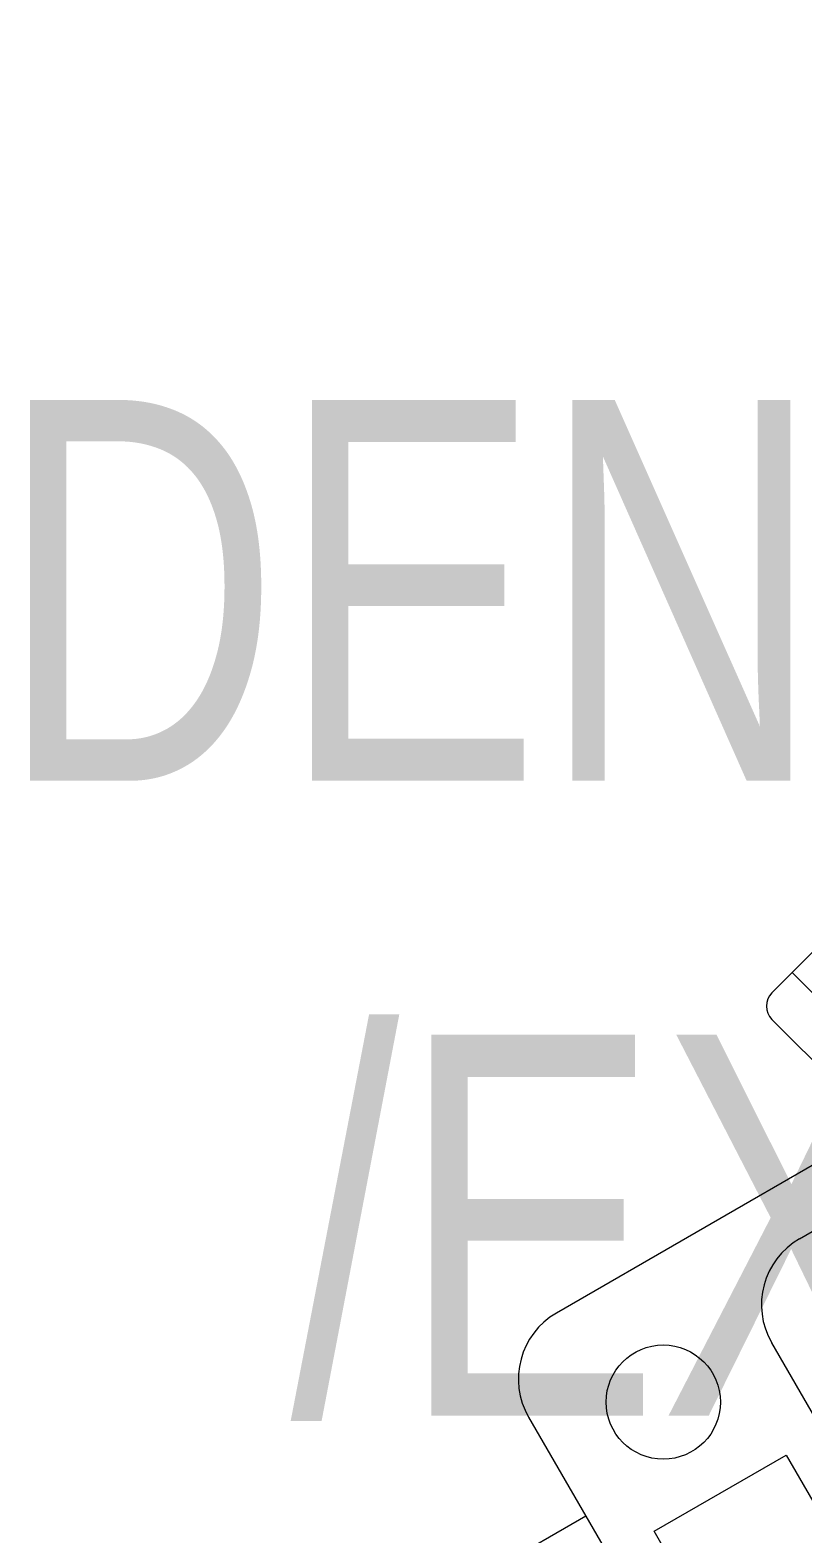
# Model space of a CAD drawing. Header units: millimetres. Extents: x -2143172 to 5255, y -610845 to 279739.
# Drawn here: x -1242786 to -1242380, y -13122 to -12332 of the extents above; entities that cross this region are included whole.
import ezdxf

# ---------------------------------------------------------------- set-up
doc = ezdxf.new("R2010")
doc.units = ezdxf.units.MM
doc.header["$LTSCALE"] = 30
doc.layers.add('72_EGR_BASE_TEXT', color=7, linetype='Continuous', lineweight=5)
doc.layers.add('LOADING', color=163, linetype='Continuous', lineweight=5)
doc.styles.add('X3G_ENTITY_9EC9', font='swisscl.ttf', dxfattribs={"height": 0.2})

# ---------------------------------------------------------------- blocks, each defined once
blk = doc.blocks.new('D.121.03.06')
at = {"layer": 'LOADING'}
for p, q in [((285855.55, 6729.96), (285360.57, 6234.99)), ((285609.27, 6271.13), (285236.88, 6056.13)), ((285360.57, 6234.99), (285349.97, 6224.38)), ((285413.61, 6181.95), (285360.57, 6234.99)), ((285360.57, 6234.99), (285413.61, 6181.95)), ((285364.46, 6095.15), (285598.29, 6230.15)), ((285349.97, 6210.24), (285388.86, 6171.35)), ((285434.82, 5893.28), (285349.82, 6040.51)), ((285222.24, 6001.49), (285382.24, 5724.36)), ((285288.09, 5941.52), (285357.38, 5981.52)), ((285357.38, 5981.52), (285387.38, 5929.55)), ((285252.24, 5949.52), (285200.28, 5919.52)), ((285318.09, 5889.55), (285288.09, 5941.52))]:
    blk.add_line(p, q, dxfattribs=at)
blk.add_circle((285292.92, 6009.36), 30, dxfattribs=at)
for centre, radius, start, end in [((285357.04, 6217.31), 10, 135, 225), ((285384.46, 6060.51), 40, 120, 210), ((285256.88, 6021.49), 40, 120, 210)]:
    blk.add_arc(centre, radius, start, end, dxfattribs=at)

msp = doc.modelspace()

# ---------------------------------------------------------------- block references
at = {"layer": 'LOADING'}
msp.add_blockref('D.121.03.06', (-1527746.7, -19062.06, -0.1), dxfattribs=at)
msp.add_blockref('D.121.03.06', (-1527746.7, -19062.06, -0.1), dxfattribs=at)

# ---------------------------------------------------------------- texts
at = {"layer": '72_EGR_BASE_TEXT', "insert": (-1241567.25, -12526.36, 0), "char_height": 200, "width": 3270.3302, "attachment_point": 2, "style": 'X3G_ENTITY_9EC9'}
msp.add_mtext('DENTAL CONSULTATION /EXAMINATION ROOM', dxfattribs=at)

doc.saveas('drawing.dxf')
